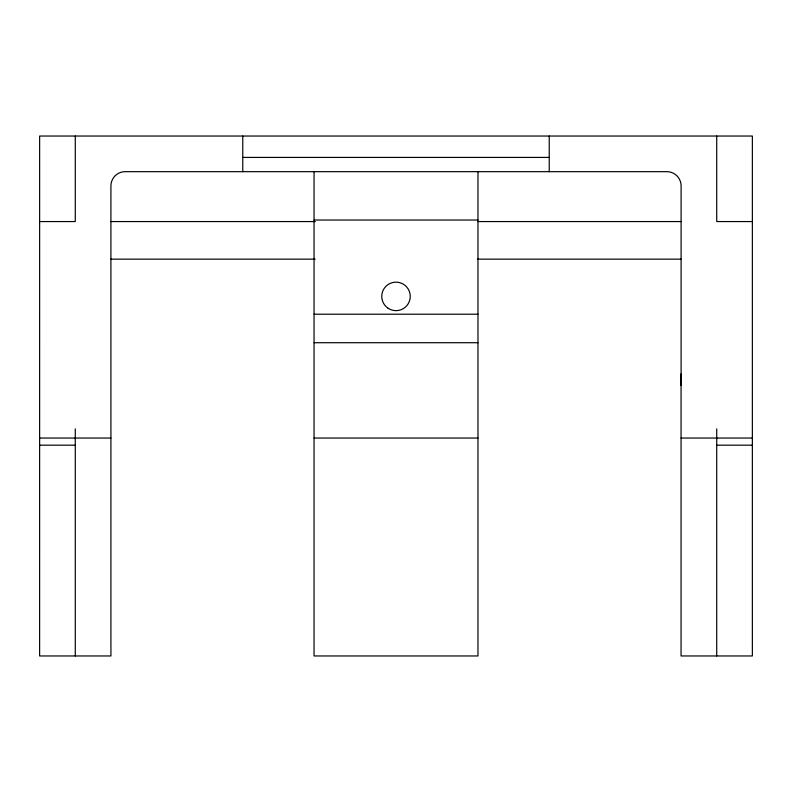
<?xml version="1.0" encoding="UTF-8"?>
<svg xmlns="http://www.w3.org/2000/svg" width="792" height="792" viewBox="0 0 792 792"><rect width="100%" height="100%" fill="white"/><g stroke="black" fill="none" stroke-linecap="round" stroke-linejoin="round"><path stroke-width="1.19" d="M242.768 157.42L549.232 157.42M314.048 220.028L477.972 220.028M39.64 221.562L75.28 221.562L75.28 136.036M110.692 221.562L315.315 221.562M477.923 221.562L681.308 221.562M752.36 221.562L716.72 221.562L716.72 136.036M110.9 259.162L315.157 259.162M477.398 259.162L681.1 259.162M314.048 314.216L477.972 314.216M314.048 342.718L477.972 342.718M39.62 438.045L110.92 438.045M314.048 438.045L477.972 438.045M681.061 438.045L752.36 438.045M39.64 445.173L75.28 445.173M716.72 445.173L752.36 445.173M716.72 428.888L716.72 655.964M681.1 385.486L681.1 185.922A14.256 14.256 0 0 0 666.844 171.666L125.166 171.666A14.256 14.256 0 0 0 110.92 185.922L110.92 655.964L39.62 655.964L39.64 136.036L752.37 136.036L752.36 655.964L681.061 655.964L681.061 373.903M549.232 136.036L549.232 171.666M477.972 171.666L477.972 655.964L314.048 655.964L314.048 171.666M242.768 136.036L242.768 171.666M75.28 428.888L75.28 655.964M388.011 308.197A14.256 14.256 0 0 0 410.216 297.416A14.256 14.256 0 0 0 389.773 283.576A14.256 14.256 0 0 0 388.011 308.197"/></g></svg>
